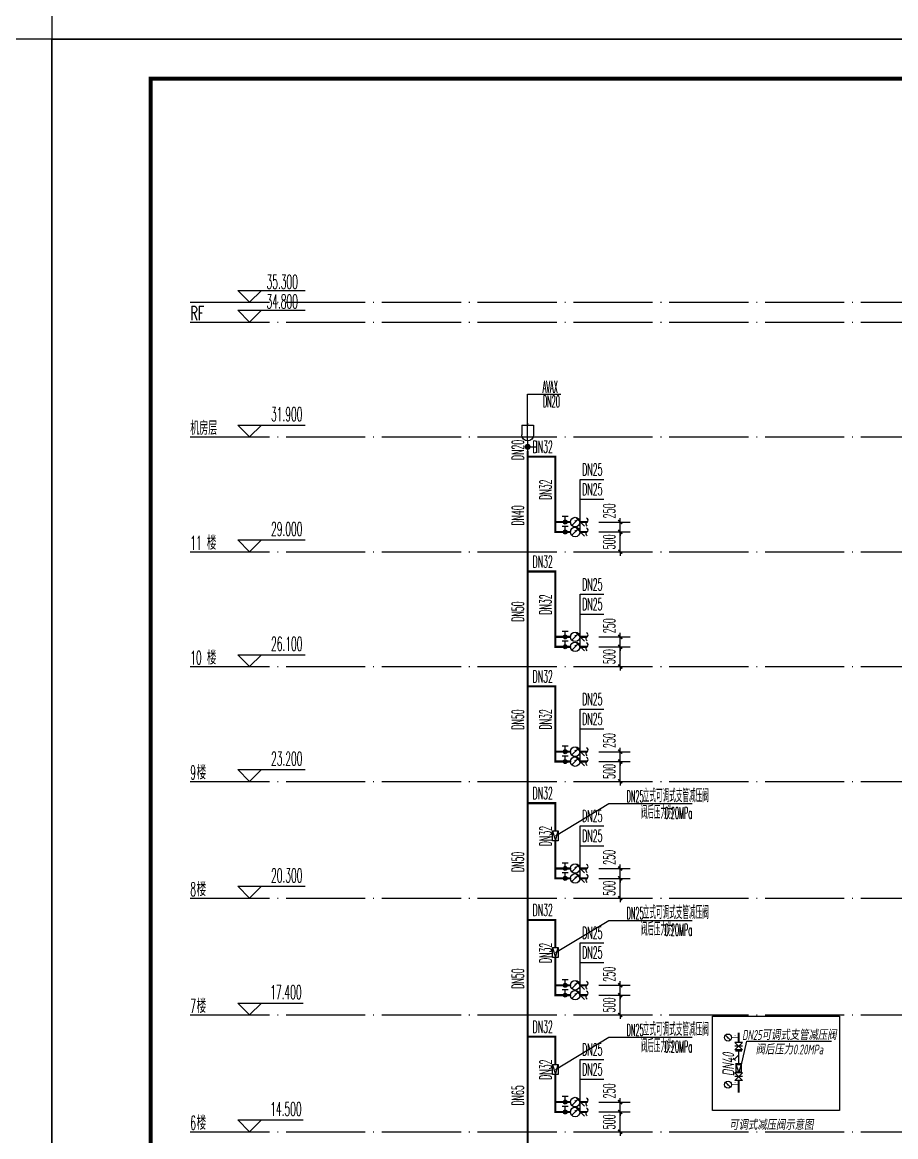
# Model space of a CAD drawing. Extents: x 27938 to 1507990, y 110129 to 923079.
# Drawn here: x 1188714 to 1210779, y 675961 to 704109 of the extents above; entities that cross this region are included whole.
import ezdxf
from ezdxf.enums import TextEntityAlignment as Align

# ---------------------------------------------------------------- set-up
doc = ezdxf.new("R2010")
doc.units = 0
doc.header["$LTSCALE"] = 1000
doc.header["$MEASUREMENT"] = 0
doc.linetypes.add('DOTE', pattern=[2.42, 2, -0.2, 0.02, -0.2])
for name, color, linetype in [('$AUDIT_BAD_LAYER2', 7, 'Continuous'), ('-FJ', 2, 'Continuous'), ('-JS', 4, 'Continuous'), ('DIM_给水', 3, 'Continuous'), ('EQUIP_给水', 7, 'Continuous'), ('PIPE-给水中', 72, 'J2'), ('PIPE-给水高', 91, 'J3'), ('TEXT_给水', 7, 'Continuous'), ('TWT', 7, 'Continuous'), ('TWT_DIM', 3, 'Continuous'), ('TWT_ELEV', 3, 'Continuous'), ('TWT_LEAD', 3, 'Continuous'), ('TWT_TEXT', 7, 'Continuous'), ('TWT_TITLE', 7, 'Continuous'), ('VALVE_给水', 7, 'Continuous'), ('图框', 140, 'Continuous')]:
    doc.layers.add(name, color=color, linetype=linetype)
doc.styles.add('_TCH_DIM_T3', font='SIMPLEX.shx', dxfattribs={"width": 0.494118, "bigfont": 'GBCBIG.shx'})
doc.styles.add('_TWT_PIPEDN', font='SIMPLEX', dxfattribs={"width": 0.8, "height": 3.5, "bigfont": 'HZTXT'})
doc.styles.add('_TWT_SERIAL', font='SIMPLEX', dxfattribs={"width": 0.8, "height": 3.5, "bigfont": 'HZTXT'})
doc.styles.add('l3', font='isocp.shx', dxfattribs={"width": 0.7, "oblique": 9, "bigfont": 'hztxt.shx'})
doc.styles.get("Standard").update_dxf_attribs({"font": 'gbenor.shx', "bigfont": 'gbcbig.shx'})
doc.linetypes.add('J2', pattern='A,3,-0.2,["J2",Standard,S=0.25,R=0,X=-0.1,Y=-0.115],-0.35', length=3.55)
doc.linetypes.add('J3', pattern='A,3,-0.2,["J3",Standard,S=0.25,R=0,X=-0.1,Y=-0.115],-0.35', length=3.55)
doc.dimstyles.new('_TWT_ARCH&&100', dxfattribs={"dimtxt": 297.5, "dimasz": 100, "dimexe": 250, "dimexo": 300, "dimgap": 126.25, "dimtad": 1, "dimdec": 0, "dimzin": 0, "dimdsep": 46, "dimtxsty": '_TCH_DIM_T3', "dimblk": 'ARCHTICK', "dimcen": 0.09, "dimclrt": 7, "dimazin": 2, "dimtfac": 1, "dimtdec": 0, "dimtix": 1, "dimtmove": 2, "dimatfit": 3, "dimfxl": 1, "dimtolj": 1, "dimtzin": 0, "dimarcsym": 0})

# ---------------------------------------------------------------- blocks, each defined once
blk = doc.blocks.new('$VALVE$00000497')
for p, q in [((78, 138), (-78, 138)), ((0, 50), (0, 138))]:
    blk.add_line(p, q)
at = {"const_width": 49.6}
blk.add_lwpolyline([(25, 0, 1), (-25, 0, 1)], format="xyb", close=True, dxfattribs=at)
blk.add_circle((0, 0), 50)
blk = doc.blocks.new('$VALVE$00000742')
blk.add_line((-93, -93), (93, 93))
blk.add_lwpolyline([(93, 93, 0, 50, 0), (-13, 22, 50, 50, 0)], format="xyseb")
blk.add_circle((0, 0), 150)
for p in [(-150, 0), (150, 0)]:
    blk.add_point(p)
blk = doc.blocks.new('$TwtSys$00000132')
at = {"elevation": 0}
blk.add_lwpolyline([(7, -101, -0.575183), (0, 0, 0.604745), (-11, 101, 16.924828)], format="xyb", dxfattribs=at)
blk = doc.blocks.new('$VALVE$00000301')
for points in [[(-125, 72), (125, 0), (-125, -72)], [(-125, 72), (-125, -72), (125, -72), (125, 72), (-125, 72)]]:
    blk.add_lwpolyline(points)
for p in [(-125, 0), (125, 0)]:
    blk.add_point(p)
blk = doc.blocks.new('jzf1')
at = {"layer": '$AUDIT_BAD_LAYER2'}
for p, q in [((-1.51, 2.26), (1.49, 2.26)), ((-0.01, 0.76), (-0.01, 2.26))]:
    blk.add_line(p, q, dxfattribs=at)
at = {"layer": '$AUDIT_BAD_LAYER2', "const_width": 0.75}
blk.add_lwpolyline([(-0.38, 0, 1), (0.38, 0, 1)], format="xyb", close=True, dxfattribs=at)
blk = doc.blocks.new('zdpqf')
at = {"layer": '$AUDIT_BAD_LAYER2'}
for p, q in [((-1.5, 6.11), (-1.5, 3.61)), ((1.5, 6.11), (-1.5, 6.11)), ((1.5, 6.11), (1.5, 3.61))]:
    blk.add_line(p, q, dxfattribs=at)
at = {"layer": '$AUDIT_BAD_LAYER2', "const_width": 0.4}
for points in [[(0, 6.11), (0, 6.61)], [(0, -0.89), (0, 2.11)]]:
    blk.add_lwpolyline(points, dxfattribs=at)
at = {"layer": '$AUDIT_BAD_LAYER2'}
blk.add_arc((0, 3.61), 1.5, 180, 0, dxfattribs=at)
at = {"layer": '$AUDIT_BAD_LAYER2', "extrusion": (0, 0, -1), "zscale": -1, "rotation": 270}
blk.add_blockref('jzf1', (0, 0.61), dxfattribs=at)
blk = doc.blocks.new('_ArchTick')
at = {"color": 0, "linetype": 'ByBlock', "const_width": 0.4}
blk.add_lwpolyline([(-0.5, -0.5), (0.5, 0.5)], dxfattribs=at)
blk = doc.blocks.new('*D1146')
at = {"layer": 'Defpoints', "color": 0}
for p in [(1202981, 685686), (1202981, 685436), (1203819, 685686)]:
    blk.add_point(p, dxfattribs=at)
at = {"layer": 'TWT_DIM', "color": 0, "lineweight": -2}
for p, q in [((1203819, 685686), (1203819, 685786)), ((1203281, 685686), (1204069, 685686)), ((1203281, 685436), (1204069, 685436)), ((1203819, 685436), (1203819, 685686)), ((1203819, 685436), (1203819, 685336))]:
    blk.add_line(p, q, dxfattribs=at)
at = {"layer": 'TWT_DIM', "color": 0, "lineweight": -2, "xscale": 100, "yscale": 100, "zscale": 100}
for p, rotation in [((1203819, 685686), 270), ((1203819, 685436), 90)]:
    blk.add_blockref('_ArchTick', p, dxfattribs=dict(at, rotation=rotation))
at = {"layer": 'TWT_DIM', "color": 7, "insert": (1203544, 685966), "char_height": 297.5, "attachment_point": 5, "rotation": 90, "style": '_TCH_DIM_T3'}
blk.add_mtext('\\A1;250', dxfattribs=at)
blk = doc.blocks.new('*D1147')
at = {"layer": 'Defpoints', "color": 0}
for p in [(1202981, 685436), (1203819, 685436), (1202981, 684936)]:
    blk.add_point(p, dxfattribs=at)
at = {"layer": 'TWT_DIM', "color": 0, "lineweight": -2}
for p, q in [((1203281, 685436), (1204069, 685436)), ((1203819, 685436), (1203819, 685536)), ((1203819, 684936), (1203819, 685436)), ((1203281, 684936), (1204069, 684936)), ((1203819, 684936), (1203819, 684836))]:
    blk.add_line(p, q, dxfattribs=at)
at = {"layer": 'TWT_DIM', "color": 0, "lineweight": -2, "xscale": 100, "yscale": 100, "zscale": 100}
for p, rotation in [((1203819, 685436), 270), ((1203819, 684936), 90)]:
    blk.add_blockref('_ArchTick', p, dxfattribs=dict(at, rotation=rotation))
at = {"layer": 'TWT_DIM', "color": 7, "insert": (1203544, 685186), "char_height": 297.5, "attachment_point": 5, "rotation": 90, "style": '_TCH_DIM_T3'}
blk.add_mtext('\\A1;500', dxfattribs=at)
blk = doc.blocks.new('*D1148')
at = {"layer": 'Defpoints', "color": 0}
for p in [(1202981, 688586), (1203819, 688586), (1202981, 688336)]:
    blk.add_point(p, dxfattribs=at)
at = {"layer": 'TWT_DIM', "color": 0, "lineweight": -2}
for p, q in [((1203281, 688586), (1204069, 688586)), ((1203819, 688586), (1203819, 688686)), ((1203819, 688336), (1203819, 688586)), ((1203281, 688336), (1204069, 688336)), ((1203819, 688336), (1203819, 688236))]:
    blk.add_line(p, q, dxfattribs=at)
at = {"layer": 'TWT_DIM', "color": 0, "lineweight": -2, "xscale": 100, "yscale": 100, "zscale": 100}
for p, rotation in [((1203819, 688586), 270), ((1203819, 688336), 90)]:
    blk.add_blockref('_ArchTick', p, dxfattribs=dict(at, rotation=rotation))
at = {"layer": 'TWT_DIM', "color": 7, "insert": (1203544, 688866), "char_height": 297.5, "attachment_point": 5, "rotation": 90, "style": '_TCH_DIM_T3'}
blk.add_mtext('\\A1;250', dxfattribs=at)
blk = doc.blocks.new('*D1149')
at = {"layer": 'Defpoints', "color": 0}
for p in [(1202981, 688336), (1203819, 688336), (1202981, 687836)]:
    blk.add_point(p, dxfattribs=at)
at = {"layer": 'TWT_DIM', "color": 0, "lineweight": -2}
for p, q in [((1203281, 688336), (1204069, 688336)), ((1203819, 688336), (1203819, 688436)), ((1203819, 687836), (1203819, 688336)), ((1203281, 687836), (1204069, 687836)), ((1203819, 687836), (1203819, 687736))]:
    blk.add_line(p, q, dxfattribs=at)
at = {"layer": 'TWT_DIM', "color": 0, "lineweight": -2, "xscale": 100, "yscale": 100, "zscale": 100}
for p, rotation in [((1203819, 688336), 270), ((1203819, 687836), 90)]:
    blk.add_blockref('_ArchTick', p, dxfattribs=dict(at, rotation=rotation))
at = {"layer": 'TWT_DIM', "color": 7, "insert": (1203544, 688086), "char_height": 297.5, "attachment_point": 5, "rotation": 90, "style": '_TCH_DIM_T3'}
blk.add_mtext('\\A1;500', dxfattribs=at)
blk = doc.blocks.new('*D1150')
at = {"layer": 'Defpoints', "color": 0}
for p in [(1202981, 691486), (1203819, 691486), (1202981, 691236)]:
    blk.add_point(p, dxfattribs=at)
at = {"layer": 'TWT_DIM', "color": 0, "lineweight": -2}
for p, q in [((1203281, 691486), (1204069, 691486)), ((1203819, 691486), (1203819, 691586)), ((1203819, 691236), (1203819, 691486)), ((1203281, 691236), (1204069, 691236)), ((1203819, 691236), (1203819, 691136))]:
    blk.add_line(p, q, dxfattribs=at)
at = {"layer": 'TWT_DIM', "color": 0, "lineweight": -2, "xscale": 100, "yscale": 100, "zscale": 100}
for p, rotation in [((1203819, 691486), 270), ((1203819, 691236), 90)]:
    blk.add_blockref('_ArchTick', p, dxfattribs=dict(at, rotation=rotation))
at = {"layer": 'TWT_DIM', "color": 7, "insert": (1203544, 691766), "char_height": 297.5, "attachment_point": 5, "rotation": 90, "style": '_TCH_DIM_T3'}
blk.add_mtext('\\A1;250', dxfattribs=at)
blk = doc.blocks.new('*D1151')
at = {"layer": 'Defpoints', "color": 0}
for p in [(1202981, 691236), (1203819, 691236), (1202981, 690736)]:
    blk.add_point(p, dxfattribs=at)
at = {"layer": 'TWT_DIM', "color": 0, "lineweight": -2}
for p, q in [((1203819, 691236), (1203819, 691336)), ((1203281, 691236), (1204069, 691236)), ((1203819, 690736), (1203819, 691236)), ((1203281, 690736), (1204069, 690736)), ((1203819, 690736), (1203819, 690636))]:
    blk.add_line(p, q, dxfattribs=at)
at = {"layer": 'TWT_DIM', "color": 0, "lineweight": -2, "xscale": 100, "yscale": 100, "zscale": 100}
for p, rotation in [((1203819, 691236), 270), ((1203819, 690736), 90)]:
    blk.add_blockref('_ArchTick', p, dxfattribs=dict(at, rotation=rotation))
at = {"layer": 'TWT_DIM', "color": 7, "insert": (1203544, 690986), "char_height": 297.5, "attachment_point": 5, "rotation": 90, "style": '_TCH_DIM_T3'}
blk.add_mtext('\\A1;500', dxfattribs=at)
blk = doc.blocks.new('*D1152')
at = {"layer": 'Defpoints', "color": 0}
for p in [(1202981, 682736), (1203818, 682736), (1202981, 682486)]:
    blk.add_point(p, dxfattribs=at)
at = {"layer": 'TWT_DIM', "color": 0, "lineweight": -2}
for p, q in [((1203281, 682736), (1204068, 682736)), ((1203818, 682736), (1203818, 682836)), ((1203818, 682486), (1203818, 682736)), ((1203281, 682486), (1204068, 682486)), ((1203818, 682486), (1203818, 682386))]:
    blk.add_line(p, q, dxfattribs=at)
at = {"layer": 'TWT_DIM', "color": 0, "lineweight": -2, "xscale": 100, "yscale": 100, "zscale": 100}
for p, rotation in [((1203818, 682736), 270), ((1203818, 682486), 90)]:
    blk.add_blockref('_ArchTick', p, dxfattribs=dict(at, rotation=rotation))
at = {"layer": 'TWT_DIM', "color": 7, "insert": (1203543, 683016), "char_height": 297.5, "attachment_point": 5, "rotation": 90, "style": '_TCH_DIM_T3'}
blk.add_mtext('\\A1;250', dxfattribs=at)
blk = doc.blocks.new('*D1153')
at = {"layer": 'Defpoints', "color": 0}
for p in [(1202981, 682486), (1203818, 682486), (1202981, 681986)]:
    blk.add_point(p, dxfattribs=at)
at = {"layer": 'TWT_DIM', "color": 0, "lineweight": -2}
for p, q in [((1203281, 682486), (1204068, 682486)), ((1203818, 682486), (1203818, 682586)), ((1203818, 681986), (1203818, 682486)), ((1203281, 681986), (1204068, 681986)), ((1203818, 681986), (1203818, 681886))]:
    blk.add_line(p, q, dxfattribs=at)
at = {"layer": 'TWT_DIM', "color": 0, "lineweight": -2, "xscale": 100, "yscale": 100, "zscale": 100}
for p, rotation in [((1203818, 682486), 270), ((1203818, 681986), 90)]:
    blk.add_blockref('_ArchTick', p, dxfattribs=dict(at, rotation=rotation))
at = {"layer": 'TWT_DIM', "color": 7, "insert": (1203543, 682236), "char_height": 297.5, "attachment_point": 5, "rotation": 90, "style": '_TCH_DIM_T3'}
blk.add_mtext('\\A1;500', dxfattribs=at)
blk = doc.blocks.new('*D1154')
at = {"layer": 'Defpoints', "color": 0}
for p in [(1202981, 679786), (1203818, 679786), (1202981, 679536)]:
    blk.add_point(p, dxfattribs=at)
at = {"layer": 'TWT_DIM', "color": 0, "lineweight": -2}
for p, q in [((1203281, 679786), (1204068, 679786)), ((1203818, 679786), (1203818, 679886)), ((1203818, 679536), (1203818, 679786)), ((1203281, 679536), (1204068, 679536)), ((1203818, 679536), (1203818, 679436))]:
    blk.add_line(p, q, dxfattribs=at)
at = {"layer": 'TWT_DIM', "color": 0, "lineweight": -2, "xscale": 100, "yscale": 100, "zscale": 100}
for p, rotation in [((1203818, 679786), 270), ((1203818, 679536), 90)]:
    blk.add_blockref('_ArchTick', p, dxfattribs=dict(at, rotation=rotation))
at = {"layer": 'TWT_DIM', "color": 7, "insert": (1203543, 680066), "char_height": 297.5, "attachment_point": 5, "rotation": 90, "style": '_TCH_DIM_T3'}
blk.add_mtext('\\A1;250', dxfattribs=at)
blk = doc.blocks.new('*D1155')
at = {"layer": 'Defpoints', "color": 0}
for p in [(1202981, 679536), (1203818, 679536), (1202981, 679036)]:
    blk.add_point(p, dxfattribs=at)
at = {"layer": 'TWT_DIM', "color": 0, "lineweight": -2}
for p, q in [((1203281, 679536), (1204068, 679536)), ((1203818, 679536), (1203818, 679636)), ((1203818, 679036), (1203818, 679536)), ((1203281, 679036), (1204068, 679036)), ((1203818, 679036), (1203818, 678936))]:
    blk.add_line(p, q, dxfattribs=at)
at = {"layer": 'TWT_DIM', "color": 0, "lineweight": -2, "xscale": 100, "yscale": 100, "zscale": 100}
for p, rotation in [((1203818, 679536), 270), ((1203818, 679036), 90)]:
    blk.add_blockref('_ArchTick', p, dxfattribs=dict(at, rotation=rotation))
at = {"layer": 'TWT_DIM', "color": 7, "insert": (1203543, 679286), "char_height": 297.5, "attachment_point": 5, "rotation": 90, "style": '_TCH_DIM_T3'}
blk.add_mtext('\\A1;500', dxfattribs=at)
blk = doc.blocks.new('*D1156')
at = {"layer": 'Defpoints', "color": 0}
for p in [(1202981, 676836), (1203818, 676836), (1202981, 676586)]:
    blk.add_point(p, dxfattribs=at)
at = {"layer": 'TWT_DIM', "color": 0, "lineweight": -2}
for p, q in [((1203281, 676836), (1204068, 676836)), ((1203818, 676836), (1203818, 676936)), ((1203818, 676586), (1203818, 676836)), ((1203281, 676586), (1204068, 676586)), ((1203818, 676586), (1203818, 676486))]:
    blk.add_line(p, q, dxfattribs=at)
at = {"layer": 'TWT_DIM', "color": 0, "lineweight": -2, "xscale": 100, "yscale": 100, "zscale": 100}
for p, rotation in [((1203818, 676836), 270), ((1203818, 676586), 90)]:
    blk.add_blockref('_ArchTick', p, dxfattribs=dict(at, rotation=rotation))
at = {"layer": 'TWT_DIM', "color": 7, "insert": (1203543, 677116), "char_height": 297.5, "attachment_point": 5, "rotation": 90, "style": '_TCH_DIM_T3'}
blk.add_mtext('\\A1;250', dxfattribs=at)
blk = doc.blocks.new('*D1157')
at = {"layer": 'Defpoints', "color": 0}
for p in [(1202981, 676586), (1203818, 676586), (1202981, 676086)]:
    blk.add_point(p, dxfattribs=at)
at = {"layer": 'TWT_DIM', "color": 0, "lineweight": -2}
for p, q in [((1203281, 676586), (1204068, 676586)), ((1203818, 676586), (1203818, 676686)), ((1203818, 676086), (1203818, 676586)), ((1203281, 676086), (1204068, 676086)), ((1203818, 676086), (1203818, 675986))]:
    blk.add_line(p, q, dxfattribs=at)
at = {"layer": 'TWT_DIM', "color": 0, "lineweight": -2, "xscale": 100, "yscale": 100, "zscale": 100}
for p, rotation in [((1203818, 676586), 270), ((1203818, 676086), 90)]:
    blk.add_blockref('_ArchTick', p, dxfattribs=dict(at, rotation=rotation))
at = {"layer": 'TWT_DIM', "color": 7, "insert": (1203543, 676336), "char_height": 297.5, "attachment_point": 5, "rotation": 90, "style": '_TCH_DIM_T3'}
blk.add_mtext('\\A1;500', dxfattribs=at)
blk = doc.blocks.new('zf1')
at = {"layer": '$AUDIT_BAD_LAYER2'}
for p, q in [((0.5, 0.5), (-0.5, -0.5)), ((-0.5, 0.5), (0.5, -0.5)), ((-0.5, 0.5), (-0.5, -0.5)), ((0, 0.5), (0, -0.5)), ((0.5, 0.5), (0.5, -0.5))]:
    blk.add_line(p, q, dxfattribs=at)
blk = doc.blocks.new('jwq')
at = {"layer": '$AUDIT_BAD_LAYER2'}
for p, q in [((0, 0.25), (0, -0.25)), ((1, 0.25), (1, -0.25)), ((0.747, -0.254), (0.571, -0.431))]:
    blk.add_line(p, q, dxfattribs=at)
at = {"layer": '$AUDIT_BAD_LAYER2', "const_width": 0.1}
for points in [[(0, 0), (1, 0)], [(0.317, 0), (0.659, -0.342)]]:
    blk.add_lwpolyline(points, dxfattribs=at)
blk = doc.blocks.new('jyf')
at = {"layer": '$AUDIT_BAD_LAYER2'}
for p, q in [((0, 0.33), (1, 0)), ((1, 0), (0, -0.33))]:
    blk.add_line(p, q, dxfattribs=at)
blk.add_lwpolyline([(0, -0.33), (0, 0.33), (1, 0.33), (1, -0.33)], close=True, dxfattribs=at)
blk = doc.blocks.new('$VALVE$00000597')
blk.add_line((-93, 357), (93, 543))
blk.add_lwpolyline([(93, 543, 0, 50, 0), (-31, 456, 50, 50, 0)], format="xyseb")
for points, const_width in [([(0, 300), (0, 0)], 30), ([(0, 182), (75, 182), (75, 107)], 7.5)]:
    blk.add_lwpolyline(points, dxfattribs=dict(const_width=const_width))
blk.add_circle((0, 450), 150)

msp = doc.modelspace()

# ---------------------------------------------------------------- hatches: boundary and pattern name
at = {"layer": 'PIPE-给水中'}
for points in [[(1202180.9, 693135.9), (1202208.4, 693135.9), (1202208.4, 693163.4)], [(1202180.9, 693135.9), (1202180.9, 693163.4), (1202208.4, 693163.4)], [(1202180.9, 693135.9), (1202180.9, 693163.4), (1202208.4, 693163.4)], [(1202180.9, 693135.9), (1202208.4, 693135.9), (1202208.4, 693163.4)], [(1202180.9, 691235.9), (1202180.9, 691208.4), (1202153.4, 691208.4)], [(1202180.9, 691235.9), (1202153.4, 691235.9), (1202153.4, 691208.4)], [(1202180.9, 691235.9), (1202153.4, 691235.9), (1202153.4, 691208.4)], [(1202180.9, 691235.9), (1202180.9, 691208.4), (1202153.4, 691208.4)], [(1202180.9, 690235.9), (1202208.4, 690235.9), (1202208.4, 690263.4)], [(1202180.9, 690235.9), (1202180.9, 690263.4), (1202208.4, 690263.4)], [(1202180.9, 690235.9), (1202180.9, 690263.4), (1202208.4, 690263.4)], [(1202180.9, 690235.9), (1202208.4, 690235.9), (1202208.4, 690263.4)], [(1202180.9, 688335.9), (1202180.9, 688308.4), (1202153.4, 688308.4)], [(1202180.9, 688335.9), (1202153.4, 688335.9), (1202153.4, 688308.4)], [(1202180.9, 688335.9), (1202153.4, 688335.9), (1202153.4, 688308.4)], [(1202180.9, 688335.9), (1202180.9, 688308.4), (1202153.4, 688308.4)], [(1202180.9, 687335.9), (1202208.4, 687335.9), (1202208.4, 687363.4)], [(1202180.9, 687335.9), (1202180.9, 687363.4), (1202208.4, 687363.4)], [(1202180.9, 687335.9), (1202180.9, 687363.4), (1202208.4, 687363.4)], [(1202180.9, 687335.9), (1202208.4, 687335.9), (1202208.4, 687363.4)], [(1202180.9, 685435.9), (1202180.9, 685408.4), (1202153.4, 685408.4)], [(1202180.9, 685435.9), (1202153.4, 685435.9), (1202153.4, 685408.4)], [(1202180.9, 685435.9), (1202153.4, 685435.9), (1202153.4, 685408.4)], [(1202180.9, 685435.9), (1202180.9, 685408.4), (1202153.4, 685408.4)], [(1202180.9, 684385.9), (1202208.4, 684385.9), (1202208.4, 684413.4)], [(1202180.9, 684385.9), (1202180.9, 684413.4), (1202208.4, 684413.4)], [(1202180.9, 684385.9), (1202180.9, 684413.4), (1202208.4, 684413.4)], [(1202180.9, 684385.9), (1202208.4, 684385.9), (1202208.4, 684413.4)], [(1202180.9, 682485.9), (1202180.9, 682458.4), (1202153.4, 682458.4)], [(1202180.9, 682485.9), (1202153.4, 682485.9), (1202153.4, 682458.4)], [(1202180.9, 682485.9), (1202153.4, 682485.9), (1202153.4, 682458.4)], [(1202180.9, 682485.9), (1202180.9, 682458.4), (1202153.4, 682458.4)], [(1202180.9, 681435.9), (1202208.4, 681435.9), (1202208.4, 681463.4)], [(1202180.9, 681435.9), (1202180.9, 681463.4), (1202208.4, 681463.4)], [(1202180.9, 681435.9), (1202180.9, 681463.4), (1202208.4, 681463.4)], [(1202180.9, 681435.9), (1202208.4, 681435.9), (1202208.4, 681463.4)], [(1202180.9, 679535.9), (1202180.9, 679508.4), (1202153.4, 679508.4)], [(1202180.9, 679535.9), (1202153.4, 679535.9), (1202153.4, 679508.4)], [(1202180.9, 679535.9), (1202153.4, 679535.9), (1202153.4, 679508.4)], [(1202180.9, 679535.9), (1202180.9, 679508.4), (1202153.4, 679508.4)], [(1202180.9, 678485.9), (1202208.4, 678485.9), (1202208.4, 678513.4)], [(1202180.9, 678485.9), (1202180.9, 678513.4), (1202208.4, 678513.4)], [(1202180.9, 678485.9), (1202180.9, 678513.4), (1202208.4, 678513.4)], [(1202180.9, 678485.9), (1202208.4, 678485.9), (1202208.4, 678513.4)], [(1202180.9, 676585.9), (1202180.9, 676558.4), (1202153.4, 676558.4)], [(1202180.9, 676585.9), (1202153.4, 676585.9), (1202153.4, 676558.4)], [(1202180.9, 676585.9), (1202153.4, 676585.9), (1202153.4, 676558.4)], [(1202180.9, 676585.9), (1202180.9, 676558.4), (1202153.4, 676558.4)]]:
    msp.add_hatch(color=256, dxfattribs=at).paths.add_polyline_path(points)

# ---------------------------------------------------------------- linework, layer by layer
at = {"layer": '-JS'}
for p, q in [((1206876.3, 677740.3), (1207020, 678370)), ((1207020, 678370), (1209158.8, 678370))]:
    msp.add_line(p, q, dxfattribs=at)
msp.add_lwpolyline([(1206146.5, 679006.2), (1209359.7, 679006.2), (1209359.7, 676619.6), (1206146.5, 676619.6)], close=True, dxfattribs=at)
at = {"layer": 'DIM_给水'}
for p, q in [((1202808.6, 692061.1), (1202808.6, 692561.1)), ((1202808.6, 692561.1), (1203408.6, 692561.1)), ((1202808.6, 691185.9), (1202808.6, 692061.1)), ((1202808.6, 692061.1), (1203408.6, 692061.1)), ((1202702.5, 691591.9), (1202914.7, 691379.8)), ((1202702.5, 691341.9), (1202914.7, 691129.8)), ((1202808.6, 689161.1), (1202808.6, 689661.1)), ((1202808.6, 689661.1), (1203408.6, 689661.1)), ((1202808.6, 688285.9), (1202808.6, 689161.1)), ((1202808.6, 689161.1), (1203408.6, 689161.1)), ((1202702.5, 688691.9), (1202914.7, 688479.8)), ((1202702.5, 688441.9), (1202914.7, 688229.8)), ((1202808.6, 686261.1), (1202808.6, 686761.1)), ((1202808.6, 686761.1), (1203408.6, 686761.1)), ((1202808.6, 685385.9), (1202808.6, 686261.1)), ((1202808.6, 686261.1), (1203408.6, 686261.1)), ((1202702.5, 685791.9), (1202914.7, 685579.8)), ((1202702.5, 685541.9), (1202914.7, 685329.8)), ((1202808.6, 683311.1), (1202808.6, 683811.1)), ((1202808.6, 683811.1), (1203408.6, 683811.1)), ((1202808.6, 682435.9), (1202808.6, 683311.1)), ((1202808.6, 683311.1), (1203408.6, 683311.1)), ((1202702.5, 682841.9), (1202914.7, 682629.8)), ((1202702.5, 682591.9), (1202914.7, 682379.8)), ((1202808.6, 680361.1), (1202808.6, 680861.1)), ((1202808.6, 680861.1), (1203408.6, 680861.1)), ((1202808.6, 679485.9), (1202808.6, 680361.1)), ((1202808.6, 680361.1), (1203408.6, 680361.1)), ((1202702.5, 679891.9), (1202914.7, 679679.8)), ((1202702.5, 679641.9), (1202914.7, 679429.8)), ((1202808.6, 677411.1), (1202808.6, 677911.1)), ((1202808.6, 677911.1), (1203408.6, 677911.1)), ((1202808.6, 676535.9), (1202808.6, 677411.1)), ((1202808.6, 677411.1), (1203408.6, 677411.1)), ((1202702.5, 676941.9), (1202914.7, 676729.8)), ((1202702.5, 676691.9), (1202914.7, 676479.8))]:
    msp.add_line(p, q, dxfattribs=at)
at = {"layer": 'PIPE-给水中', "const_width": 55}
for points in [[(1201480.9, 693135.9), (1201480.9, 693277.9)], [(1201480.9, 693135.9), (1202180.9, 693135.9)], [(1201480.9, 690235.9), (1201480.9, 693135.9)], [(1202180.9, 691485.9), (1202180.9, 693135.9)], [(1202180.9, 691235.9), (1202180.9, 691485.9)], [(1202180.9, 691485.9), (1202560.9, 691485.9)], [(1202800.9, 691485.9), (1202980.9, 691485.9)], [(1202180.9, 691235.9), (1202560.9, 691235.9)], [(1202800.9, 691235.9), (1202980.9, 691235.9)], [(1201480.9, 690235.9), (1202180.9, 690235.9)], [(1201480.9, 687335.9), (1201480.9, 690235.9)], [(1202180.9, 688585.9), (1202180.9, 690235.9)], [(1202180.9, 688335.9), (1202180.9, 688585.9)], [(1202180.9, 688585.9), (1202560.9, 688585.9)], [(1202800.9, 688585.9), (1202980.9, 688585.9)], [(1202180.9, 688335.9), (1202560.9, 688335.9)], [(1202800.9, 688335.9), (1202980.9, 688335.9)], [(1201480.9, 684385.9), (1201480.9, 687335.9)], [(1201480.9, 687335.9), (1202180.9, 687335.9)], [(1202180.9, 685685.9), (1202180.9, 687335.9)], [(1202180.9, 685435.9), (1202180.9, 685685.9)], [(1202180.9, 685685.9), (1202560.9, 685685.9)], [(1202800.9, 685685.9), (1202980.9, 685685.9)], [(1202180.9, 685435.9), (1202560.9, 685435.9)], [(1202800.9, 685435.9), (1202980.9, 685435.9)], [(1201480.9, 681435.9), (1201480.9, 684385.9)], [(1201480.9, 684385.9), (1202180.9, 684385.9)], [(1202180.9, 683685.7), (1202180.9, 684385.9)], [(1202180.9, 682735.9), (1202180.9, 683436)], [(1202180.9, 682485.9), (1202180.9, 682735.9)], [(1202180.9, 682735.9), (1202560.9, 682735.9)], [(1202800.9, 682735.9), (1202980.9, 682735.9)], [(1202180.9, 682485.9), (1202560.9, 682485.9)], [(1202800.9, 682485.9), (1202980.9, 682485.9)], [(1201480.9, 678485.9), (1201480.9, 681435.9)], [(1201480.9, 681435.9), (1202180.9, 681435.9)], [(1202180.9, 680735.7), (1202180.9, 681435.9)], [(1202180.9, 679785.9), (1202180.9, 680486)], [(1202180.9, 679535.9), (1202180.9, 679785.9)], [(1202180.9, 679785.9), (1202560.9, 679785.9)], [(1202800.9, 679785.9), (1202980.9, 679785.9)], [(1202180.9, 679535.9), (1202560.9, 679535.9)], [(1202800.9, 679535.9), (1202980.9, 679535.9)], [(1201480.9, 675535.9), (1201480.9, 678485.9)], [(1201480.9, 678485.9), (1202180.9, 678485.9)], [(1202180.9, 677785.7), (1202180.9, 678485.9)], [(1202180.9, 676835.9), (1202180.9, 677536)], [(1202180.9, 676585.9), (1202180.9, 676835.9)], [(1202180.9, 676835.9), (1202560.9, 676835.9)], [(1202800.9, 676835.9), (1202980.9, 676835.9)], [(1202180.9, 676585.9), (1202560.9, 676585.9)], [(1202800.9, 676585.9), (1202980.9, 676585.9)]]:
    msp.add_lwpolyline(points, dxfattribs=at)
at = {"layer": 'PIPE-给水高', "ltscale": 0.5, "const_width": 55}
for points in [[(1206812.3, 678343.1), (1206812.3, 678586.5)], [(1206812.3, 678125.5), (1206812.3, 678151.1)], [(1206812.3, 677786.3), (1206812.3, 677805.5)], [(1206812.3, 677575.1), (1206812.3, 677594.3)], [(1206812.3, 677072.1), (1206812.3, 677383.1)]]:
    msp.add_lwpolyline(points, dxfattribs=at)
at = {"layer": 'TWT', "color": 8, "linetype": 'DOTE'}
for p, q in [((1192957.9, 697036.2), (1279512, 697036.2)), ((1192957.9, 696536.2), (1279512, 696536.2)), ((1192957.9, 693635.9), (1279512, 693635.9)), ((1192957.9, 690735.9), (1279512, 690735.9)), ((1192957.9, 687835.9), (1279512, 687835.9)), ((1192957.9, 684935.9), (1279512, 684935.9)), ((1192957.9, 681985.9), (1279512, 681985.9)), ((1192957.9, 679035.9), (1279512, 679035.9)), ((1192957.9, 676085.9), (1279512, 676085.9))]:
    msp.add_line(p, q, dxfattribs=at)
at = {"layer": 'TWT_ELEV'}
for p, q in [((1194457.9, 697036.2), (1194157.9, 697336.2)), ((1194157.9, 697336.2), (1195861.2, 697336.2)), ((1194457.9, 697036.2), (1194757.9, 697336.2)), ((1194457.9, 696536.2), (1194157.9, 696836.2)), ((1194157.9, 696836.2), (1195861.2, 696836.2)), ((1194457.9, 696536.2), (1194757.9, 696836.2)), ((1194457.9, 693635.9), (1194157.9, 693935.9)), ((1194157.9, 693935.9), (1195861.2, 693935.9)), ((1194457.9, 693635.9), (1194757.9, 693935.9)), ((1194457.9, 690735.9), (1194157.9, 691035.9)), ((1194157.9, 691035.9), (1195861.2, 691035.9)), ((1194457.9, 690735.9), (1194757.9, 691035.9)), ((1194457.9, 687835.9), (1194157.9, 688135.9)), ((1194157.9, 688135.9), (1195861.2, 688135.9)), ((1194457.9, 687835.9), (1194757.9, 688135.9)), ((1194457.9, 684935.9), (1194157.9, 685235.9)), ((1194157.9, 685235.9), (1195861.2, 685235.9)), ((1194457.9, 684935.9), (1194757.9, 685235.9)), ((1194457.9, 681985.9), (1194157.9, 682285.9)), ((1194157.9, 682285.9), (1195861.2, 682285.9)), ((1194457.9, 681985.9), (1194757.9, 682285.9)), ((1194457.9, 679035.9), (1194157.9, 679335.9)), ((1194157.9, 679335.9), (1195807.3, 679335.9)), ((1194457.9, 679035.9), (1194757.9, 679335.9)), ((1194457.9, 676085.9), (1194157.9, 676385.9)), ((1194157.9, 676385.9), (1195807.3, 676385.9)), ((1194457.9, 676085.9), (1194757.9, 676385.9))]:
    msp.add_line(p, q, dxfattribs=at)
at = {"layer": 'TWT_LEAD'}
for p, q in [((1201480.9, 693535.9), (1201480.9, 694718.1)), ((1201480.9, 694718.1), (1202315.5, 694718.1)), ((1202180.9, 683560.9), (1203528.4, 684373.4)), ((1203528.4, 684373.4), (1205639.3, 684373.4)), ((1202180.9, 680610.9), (1203528.4, 681423.4)), ((1203528.4, 681423.4), (1205639.3, 681423.4)), ((1202180.9, 677660.9), (1203528.4, 678473.4)), ((1203528.4, 678473.4), (1205639.3, 678473.4))]:
    msp.add_line(p, q, dxfattribs=at)
at = {"layer": 'TWT_TITLE'}
msp.add_lwpolyline([(1189457.9, 644285.9), (1295189.9, 644285.9), (1295189.9, 703685.9), (1189457.9, 703685.9)], close=True, dxfattribs=at)
at = {"layer": 'TWT_TITLE', "const_width": 100}
msp.add_lwpolyline([(1191957.9, 645285.9), (1294189.9, 645285.9), (1294189.9, 702685.9), (1191957.9, 702685.9)], close=True, dxfattribs=at)
at = {"layer": '图框', "color": 2}
msp.add_lwpolyline([(1189457.9, 703685.9), (1158457.9, 703685.9), (1158457.9, 721685.9), (1189457.9, 721685.9)], close=True, dxfattribs=at)
at = {"layer": '图框'}
msp.add_lwpolyline([(1189457.9, 703685.9), (1295189.9, 703685.9), (1295189.9, 644285.9), (1189457.9, 644285.9)], close=True, dxfattribs=at)
msp.add_lwpolyline([(1189457.9, 703685.9), (1295189.9, 703685.9), (1295189.9, 644285.9), (1189457.9, 644285.9)], close=True, dxfattribs=at)
at = {"layer": '图框', "const_width": 100}
msp.add_lwpolyline([(1294189.9, 645285.9), (1294189.9, 702685.9), (1191957.9, 702685.9), (1191957.9, 645285.9)], close=True, dxfattribs=at)

# ---------------------------------------------------------------- block references
at = {"layer": '-FJ', "rotation": 270}
for name, p, xscale, yscale, zscale in [('jwq', (1206812.3, 678125.5), 320, 320, 320), ('zf1', (1206812.3, 678247.1), 192, 192, 192), ('zf1', (1206812.3, 677479.1), 192, 192, 192), ('jyf', (1206812.3, 677786.3), 192, 192, 192)]:
    msp.add_blockref(name, p, dxfattribs=dict(at, xscale=xscale, yscale=yscale, zscale=zscale))
at = {"layer": '-JS', "xscale": -100, "yscale": 100, "zscale": 100}
msp.add_blockref('zdpqf', (1201480.9, 693324.9), dxfattribs=at)
at = {"layer": 'EQUIP_给水'}
for p in [(1202980.9, 691485.9), (1202980.9, 691235.9), (1202980.9, 688585.9), (1202980.9, 688335.9), (1202980.9, 685685.9), (1202980.9, 685435.9), (1202980.9, 682735.9), (1202980.9, 682485.9), (1202980.9, 679785.9), (1202980.9, 679535.9), (1202980.9, 676835.9), (1202980.9, 676585.9)]:
    msp.add_blockref('$TwtSys$00000132', p, dxfattribs=at)
at = {"layer": 'VALVE_给水'}
for p in [(1202429.5, 691485.9), (1202429.5, 691235.9), (1202429.5, 688585.9), (1202429.5, 688335.9), (1202429.5, 685685.9), (1202429.5, 685435.9), (1202429.5, 682735.9), (1202429.5, 682485.9), (1202429.5, 679785.9), (1202429.5, 679535.9), (1202429.5, 676835.9), (1202429.5, 676585.9)]:
    msp.add_blockref('$VALVE$00000497', p, dxfattribs=at)
at = {"layer": 'VALVE_给水', "xscale": 0.8, "yscale": 0.8, "zscale": 0.8}
for p in [(1202680.9, 691485.9), (1202680.9, 691235.9), (1202680.9, 688585.9), (1202680.9, 688335.9), (1202680.9, 685685.9), (1202680.9, 685435.9), (1202680.9, 682735.9), (1202680.9, 682485.9), (1202680.9, 679785.9), (1202680.9, 679535.9), (1202680.9, 676835.9), (1202680.9, 676585.9)]:
    msp.add_blockref('$VALVE$00000742', p, dxfattribs=at)
at = {"layer": 'VALVE_给水', "yscale": -1, "rotation": 270}
for p in [(1202180.9, 683560.9), (1202180.9, 680610.9), (1202180.9, 677660.9)]:
    msp.add_blockref('$VALVE$00000301', p, dxfattribs=at)
at = {"layer": 'VALVE_给水', "xscale": 0.6, "yscale": 0.6, "zscale": 0.6, "rotation": 90}
for p in [(1206812.3, 678464.8), (1206812.3, 677274.8)]:
    msp.add_blockref('$VALVE$00000597', p, dxfattribs=at)

# ---------------------------------------------------------------- texts
at = {"layer": '-JS', "style": 'l3', "oblique": 9, "width": 0.7}
for s, p in [('DN25可调式支管减压阀', (1208092.7, 678548.4)), ('阀后压力0.20MPa', (1208092.7, 678180.2)), ('可调式减压阀示意图', (1207634.9, 676278.1))]:
    msp.add_text(s, height=250, dxfattribs=at).set_placement(p, align=Align.MIDDLE)
at = {"layer": '-JS', "color": 1, "linetype": 'ByBlock', "style": 'l3', "oblique": 9, "width": 0.7}
msp.add_text('DN40', height=300, rotation=90, dxfattribs=at).set_placement((1206549.6, 677787.9), align=Align.MIDDLE)
at = {"layer": 'DIM_给水', "color": 7, "style": '_TWT_PIPEDN', "width": 0.48}
for p in [(1202858.6, 692661.1), (1202858.6, 692161.1), (1202858.6, 689761.1), (1202858.6, 689261.1), (1202858.6, 686861.1), (1202858.6, 686361.1), (1202858.6, 683911.1), (1202858.6, 683411.1), (1202858.6, 680961.1), (1202858.6, 680461.1), (1202858.6, 678011.1), (1202858.6, 677511.1)]:
    msp.add_text('DN25', height=300, dxfattribs=at).set_placement(p)
at = {"layer": 'PIPE-给水中', "style": '_TWT_PIPEDN', "width": 0.48}
msp.add_text('DN32', height=300, rotation=90, dxfattribs=at).set_placement((1202080.9, 689146.9))
at = {"layer": 'TEXT_给水', "style": '_TWT_PIPEDN', "width": 0.48}
for s, p in [('DN20', (1201380.9, 693051)), ('DN32', (1202080.9, 692046.9)), ('DN40', (1201380.9, 691396.9)), ('DN50', (1201380.9, 688968.4)), ('DN50', (1201380.9, 686241.9)), ('DN32', (1202080.9, 686246.9)), ('DN32', (1202080.9, 683296.9)), ('DN50', (1201380.9, 682646.9)), ('DN32', (1202080.9, 680346.9)), ('DN50', (1201380.9, 679696.9)), ('DN32', (1202080.9, 677396.9)), ('DN65', (1201380.9, 676746.9))]:
    msp.add_text(s, height=300, rotation=90, dxfattribs=at).set_placement(p)
for p in [(1201605.7, 693235.9), (1201605.7, 690335.9), (1201605.7, 687435.9), (1201605.7, 684485.9), (1201605.7, 681535.9), (1201605.7, 678585.9)]:
    msp.add_text('DN32', height=300, dxfattribs=at).set_placement(p)
at = {"layer": 'TWT_ELEV', "color": 7, "style": '_TWT_SERIAL', "width": 0.48}
for s, p in [('35.300', (1194884.1, 697380.2)), ('34.800', (1194884.1, 696880.2)), ('31.900', (1194999.2, 694036)), ('29.000', (1194999.2, 691136)), ('26.100', (1194999.2, 688236)), ('23.200', (1194999.2, 685336)), ('20.300', (1194999.2, 682386)), ('17.400', (1194977.3, 679436)), ('14.500', (1194977.3, 676486))]:
    msp.add_text(s, height=350, dxfattribs=at).set_placement(p)
at = {"layer": 'TWT_LEAD', "color": 7, "style": '_TCH_DIM_T3'}
for s, height, width, p in [('AVAX', 297.5, 0.348789, (1201860.1, 694753.1)), ('DN20', 297.5, 0.348789, (1201865, 694385.6)), ('DN25', 297.5, 0.348789, (1203979.8, 684408.4)), ('立式可调式支管减压阀', 337.59, 0.494118, (1204389.9, 684408.4)), ('阀后压力为', 337.59, 0.494118, (1204334.6, 683988.4)), ('0.20MPa', 297.5, 0.348789, (1204941.7, 683988.4)), ('DN25', 297.5, 0.348789, (1203979.8, 681458.4)), ('立式可调式支管减压阀', 337.59, 0.494118, (1204389.9, 681458.4)), ('阀后压力为', 337.59, 0.494118, (1204334.6, 681038.4)), ('0.20MPa', 297.5, 0.348789, (1204941.7, 681038.4)), ('DN25', 297.5, 0.348789, (1203979.8, 678508.4)), ('立式可调式支管减压阀', 337.59, 0.494118, (1204389.9, 678508.4)), ('阀后压力为', 337.59, 0.494118, (1204334.6, 678088.4)), ('0.20MPa', 297.5, 0.348789, (1204941.7, 678088.4))]:
    msp.add_text(s, height=height, dxfattribs=dict(at, width=width)).set_placement(p)
at = {"layer": 'TWT_TEXT', "style": '_TWT_SERIAL'}
for s, width, p in [('RF', 0.6, (1192957.9, 696586.2)), ('机房层', 0.48, (1192957.9, 693685.9)), ('11', 0.48, (1192957.9, 690785.9)), ('楼', 0.6, (1193376.4, 690785.9)), ('10', 0.48, (1192957.9, 687885.9)), ('楼', 0.6, (1193376.4, 687885.9)), ('9', 0.48, (1192957.9, 684985.9)), ('楼', 0.6, (1193117.9, 684985.9)), ('8', 0.48, (1192957.9, 682035.9)), ('楼', 0.6, (1193117.9, 682035.9)), ('7', 0.48, (1192957.9, 679085.9)), ('楼', 0.6, (1193117.9, 679085.9)), ('6', 0.48, (1192957.9, 676135.9)), ('楼', 0.6, (1193117.9, 676135.9))]:
    msp.add_text(s, height=350, dxfattribs=dict(at, width=width)).set_placement(p)

# ---------------------------------------------------------------- dimensions: what is measured, and where the dimension line sits
at = {"layer": 'TWT_DIM'}
for base, p1, p2, picture, middle in [((1203818.6, 691485.8), (1202981.4, 691235.8), (1202981.4, 691485.8), '*D1150', (1203543.6, 691766)), ((1203818.6, 688585.8), (1202981.4, 688335.8), (1202981.4, 688585.8), '*D1148', (1203543.6, 688866)), ((1203818.6, 685685.8), (1202981.4, 685435.8), (1202981.4, 685685.8), '*D1146', (1203543.6, 685966)), ((1203818.3, 682735.8), (1202981.1, 682485.8), (1202981.1, 682735.8), '*D1152', (1203543.3, 683016.1)), ((1203818.3, 679785.8), (1202981.1, 679535.8), (1202981.1, 679785.8), '*D1154', (1203543.3, 680066.1)), ((1203818.3, 676835.8), (1202981.1, 676585.8), (1202981.1, 676835.8), '*D1156', (1203543.3, 677116.1))]:
    dim = msp.add_linear_dim(base=base, p1=p1, p2=p2, angle=90, dimstyle='_TWT_ARCH&&100', dxfattribs=at)
    dim.commit()
    dim.dimension.update_dxf_attribs({"geometry": picture, "text_midpoint": middle, "dimtype": 129})
for p1, p2, picture, middle in [((1202981.4, 690735.8), (1202981.4, 691235.8), '*D1151', (1203543.6, 690985.8)), ((1202981.4, 687835.8), (1202981.4, 688335.8), '*D1149', (1203543.6, 688085.8)), ((1202981.4, 684935.8), (1202981.4, 685435.8), '*D1147', (1203543.6, 685185.8)), ((1202981.1, 681985.9), (1202981.1, 682485.8), '*D1153', (1203543.3, 682235.8)), ((1202981.1, 679035.9), (1202981.1, 679535.8), '*D1155', (1203543.3, 679285.8)), ((1202981.1, 676085.9), (1202981.1, 676585.8), '*D1157', (1203543.3, 676335.8))]:
    dim = msp.add_aligned_dim(p1=p1, p2=p2, distance=-837.2, dimstyle='_TWT_ARCH&&100', dxfattribs=at)
    dim.commit()
    dim.dimension.update_dxf_attribs({"geometry": picture, "text_midpoint": middle})

doc.saveas('drawing.dxf')
